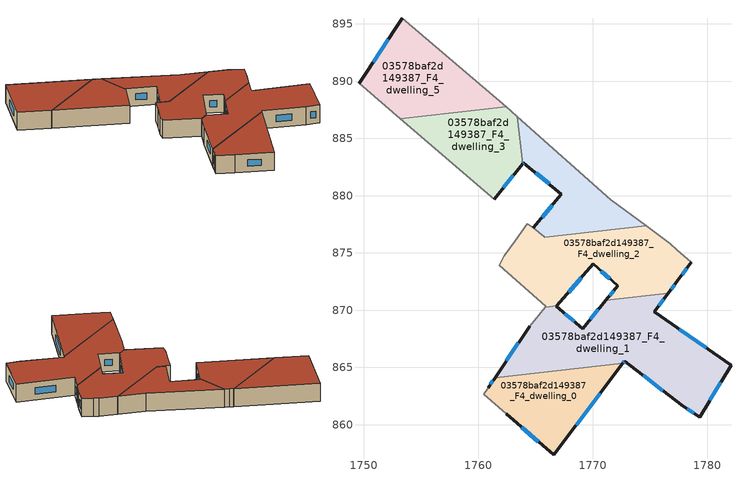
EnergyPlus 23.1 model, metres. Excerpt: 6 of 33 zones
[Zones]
03578baf2d149387_F4_dwelling_0
 floor to 03578baf2d149387_F3_dwelling_0 (EU_floor_Construction): 1772.65,865.35 1766.6,857.35 1762.46,860.95 1760.49,862.65 1760.88,863.23 1761.47,864.11 z12
 wall outside (EU_wall_Construction): 1761.47,864.11 1760.88,863.23 / 1762.46,860.95 1766.6,857.35 1772.65,865.35 z12:15
 wall to 03578baf2d149387_F4_dwelling_1 (EU_wall_Construction): 1772.65,865.35 1761.47,864.11 z12:15
 wall adiabatic (EU_wall_Construction): 1760.88,863.23 1760.49,862.65 1762.46,860.95 z12:15
 window (EU_Window_Construction): 1761.28,863.82 1761.07,863.51 / 1768.57,859.95 1770.68,862.75 / 1763.81,859.78 1765.26,858.52 z12.98:14.02
 roof outside (EU_roof_Construction): 1766.6,857.35 1772.65,865.35 1761.47,864.11 1760.88,863.23 1760.49,862.65 1762.46,860.95 z15
03578baf2d149387_F4_dwelling_1
 floor to 03578baf2d149387_F3_dwelling_1 (EU_floor_Construction): 1776.59,871.47 1775.39,869.87 1782.09,865.17 1779.35,860.65 1777.75,861.74 1772.79,865.54 1772.65,865.35 1761.47,864.11 1764.51,868.6 1765.85,870.28 1766.88,870.39 1766.84,870.35 1769.13,868.38 1771.16,870.87 z12
 wall outside (EU_wall_Construction): 1772.65,865.35 1772.79,865.54 1777.75,861.74 1779.35,860.65 1782.09,865.17 1775.39,869.87 1776.59,871.47 / 1764.51,868.6 1761.47,864.11 / 1771.16,870.87 1769.13,868.38 1766.84,870.35 1766.88,870.39 z12:15
 wall adiabatic (EU_wall_Construction): 1765.85,870.28 1764.51,868.6 z12:15
 wall to 03578baf2d149387_F4_dwelling_2 (EU_wall_Construction): 1766.88,870.39 1765.85,870.28 / 1776.59,871.47 1771.16,870.87 z12:15
 window (EU_Window_Construction): 1772.7,865.41 1772.75,865.48 / 1763.52,867.14 1762.46,865.57 / 1768.39,869.02 1767.59,869.71 / 1770.5,870.06 1769.79,869.19 / 1775.78,870.39 1776.2,870.95 / 1779.91,866.7 1777.57,868.34 / 1780.24,862.12 1781.2,863.7 / 1778.27,861.38 1778.83,861 / 1774.4,864.3 1776.14,862.97 z12.98:14.02
 roof outside (EU_roof_Construction): 1779.35,860.65 1782.09,865.17 1775.39,869.87 1776.59,871.47 1771.16,870.87 1769.13,868.38 1766.84,870.35 1766.88,870.39 1765.85,870.28 1764.51,868.6 1761.47,864.11 1772.65,865.35 1772.79,865.54 1777.75,861.74 z15
03578baf2d149387_F4_dwelling_2
 floor to 03578baf2d149387_F3_dwelling_2 (EU_floor_Construction): 1776.78,875.79 1777.36,875.28 1778.6,874.17 1777.44,872.61 1776.59,871.47 1771.16,870.87 1772.18,872.12 1770.05,874.04 1766.88,870.39 1765.85,870.28 1765.89,870.32 1761.84,873.9 1762.27,874.76 1763.22,876.08 1764.3,877.57 1764.81,877.18 1765.79,876.43 1765.8,876.37 1774.67,877.36 z12
 wall outside (EU_wall_Construction): 1766.88,870.39 1770.05,874.04 1772.18,872.12 1771.16,870.87 / 1776.59,871.47 1777.44,872.61 1778.6,874.17 z12:15
 wall adiabatic (EU_wall_Construction): 1764.81,877.18 1764.3,877.57 1763.22,876.08 1762.27,874.76 1761.84,873.9 1765.89,870.32 1765.85,870.28 / 1778.6,874.17 1777.36,875.28 1776.78,875.79 1774.67,877.36 z12:15
 wall to 03578baf2d149387_F4_dwelling_4 (EU_wall_Construction): 1774.67,877.36 1765.8,876.37 1765.8,876.42 / 1765.79,876.43 1764.81,877.18 z12:15
 window (EU_Window_Construction): 1770.74,873.41 1771.49,872.74 / 1767.91,871.58 1769.02,872.85 / 1777.82,873.11 1778.22,873.66 / 1776.87,871.84 1777.17,872.24 / 1771.85,871.71 1771.49,871.27 z12.98:14.02
 roof outside (EU_roof_Construction): 1776.59,871.47 1777.44,872.61 1778.6,874.17 1777.36,875.28 1776.78,875.79 1774.67,877.36 1765.8,876.37 1765.8,876.42 1764.81,877.18 1764.3,877.57 1763.22,876.08 1762.27,874.76 1761.84,873.9 1765.89,870.32 1765.85,870.28 1766.88,870.39 1770.05,874.04 1772.18,872.12 1771.16,870.87 z15
03578baf2d149387_F4_dwelling_3
 floor to 03578baf2d149387_F3_dwelling_3 (EU_floor_Construction): 1763.42,886.92 1763.88,882.79 1761.4,879.7 1753.21,886.72 1762.45,887.76 1762.85,887.42 z12
 wall outside (EU_wall_Construction): 1761.4,879.7 1763.88,882.79 z12:15
 wall adiabatic (EU_wall_Construction): 1753.21,886.72 1761.4,879.7 / 1763.42,886.92 1762.85,887.42 1762.45,887.76 z12:15
 wall to 03578baf2d149387_F4_dwelling_5 (EU_wall_Construction): 1762.45,887.76 1753.21,886.72 z12:15
 wall to 03578baf2d149387_F4_dwelling_4 (EU_wall_Construction): 1763.88,882.79 1763.42,886.92 z12:15
 window (EU_Window_Construction): 1762.21,880.7 1763.07,881.78 z12.98:14.02
 roof outside (EU_roof_Construction): 1761.4,879.7 1763.88,882.79 1763.42,886.92 1762.85,887.42 1762.45,887.76 1753.21,886.72 z15
03578baf2d149387_F4_dwelling_4
 floor to 03578baf2d149387_F3_dwelling_4 (EU_floor_Construction): 1771.57,879.67 1774.67,877.36 1765.8,876.37 1765.79,876.43 1764.81,877.18 1767.28,880.13 1763.96,882.9 1763.88,882.79 1763.42,886.92 z12
 wall outside (EU_wall_Construction): 1763.88,882.79 1763.96,882.9 1767.28,880.13 1764.81,877.18 z12:15
 wall adiabatic (EU_wall_Construction): 1774.67,877.36 1771.57,879.67 1763.42,886.92 z12:15
 window (EU_Window_Construction): 1765.04,882 1766.2,881.03 / 1763.9,882.82 1763.93,882.86 / 1766.48,879.17 1765.61,878.14 z12.98:14.02
 roof outside (EU_roof_Construction): 1774.67,877.36 1771.57,879.67 1763.42,886.92 1763.88,882.79 1763.96,882.9 1767.28,880.13 1764.81,877.18 1765.79,876.43 1765.8,876.37 z15
03578baf2d149387_F4_dwelling_5
 floor to 03578baf2d149387_F3_dwelling_5 (EU_floor_Construction): 1762.45,887.76 1753.21,886.72 1749.59,889.83 1753.37,895.52 z12
 wall outside (EU_wall_Construction): 1753.37,895.52 1749.59,889.83 z12:15
 wall adiabatic (EU_wall_Construction): 1762.45,887.76 1753.37,895.52 / 1749.59,889.83 1753.21,886.72 z12:15
 window (EU_Window_Construction): 1752.14,893.67 1750.82,891.68 z12.98:14.02
 roof outside (EU_roof_Construction): 1762.45,887.76 1753.37,895.52 1749.59,889.83 1753.21,886.72 z15
[Building]
EU S2 Campaign: North Axis=0; Terrain=City; Solar Distribution=FullExterior
[Site:Location]
Bologna: Latitude=44.5; Longitude=11.25; Time Zone=1; Elevation=37
[SizingPeriod:WeatherFileDays]
AnnualSizingPeriod: Begin Month=1; Begin Day of Month=1; End Month=12; End Day of Month=31; Day of Week for Start Day=Monday; Use Weather File Daylight Saving Period=No; Use Weather File Rain and Snow Indicators=No
[MATERIAL]
EU_InternalMass_Material: Roughness=MediumRough; Thickness=0.1; Conductivity=1; Density=1800; Specific Heat=900; Thermal Absorptance=0.9; Solar Absorptance=0.7; Visible Absorptance=0.7
[MATERIAL:NOMASS] Roughness=MediumRough; Thermal Absorptance=0.9; Solar Absorptance=0.7; Visible Absorptance=0.7
Name | Thermal Resistance
EU_wall_NoMass | 0.905828
EU_roof_NoMass | 0.37593
EU_floor_NoMass | 0.67114
[WINDOWMATERIAL:SIMPLEGLAZINGSYSTEM]
EU_Window_SimpleGlazing: UFactor=4.52486; Solar Heat Gain Coefficient=0.85; Visible Transmittance=0.85
[CONSTRUCTION]
EU_wall_Construction: EU_wall_NoMass
EU_roof_Construction: EU_roof_NoMass
EU_floor_Construction: EU_floor_NoMass
EU_Window_Construction: EU_Window_SimpleGlazing
EU_InternalMass_Construction: EU_InternalMass_Material
[ZONE] Type=1; Multiplier=1; Ceiling Height=autocalculate; Floor Area=autocalculate; Part of Total Floor Area=Yes
Name | Volume
03578baf2d149387_F4_dwelling_0 | 143.914
03578baf2d149387_F4_dwelling_1 | 299.446
03578baf2d149387_F4_dwelling_2 | 227.093
03578baf2d149387_F4_dwelling_3 | 140.555
03578baf2d149387_F4_dwelling_4 | 127.249
03578baf2d149387_F4_dwelling_5 | 170.147
[INTERNALMASS] Construction=EU_InternalMass_Construction
Name | Zone or ZoneList | Surface Area
03578baf2d149387_F4_dwelling_0_EU_InternalMass | 03578baf2d149387_F4_dwelling_0 | 47.9715
03578baf2d149387_F4_dwelling_1_EU_InternalMass | 03578baf2d149387_F4_dwelling_1 | 99.8137
03578baf2d149387_F4_dwelling_2_EU_InternalMass | 03578baf2d149387_F4_dwelling_2 | 75.6986
03578baf2d149387_F4_dwelling_3_EU_InternalMass | 03578baf2d149387_F4_dwelling_3 | 46.849
03578baf2d149387_F4_dwelling_4_EU_InternalMass | 03578baf2d149387_F4_dwelling_4 | 42.4166
03578baf2d149387_F4_dwelling_5_EU_InternalMass | 03578baf2d149387_F4_dwelling_5 | 56.7161
[OTHEREQUIPMENT] Fuel Type=Electricity; Design Level Calculation Method=Watts/Area; Power per Zone Floor Area=1; Fraction Latent=0; Fraction Radiant=0; Fraction Lost=0; Carbon Dioxide Generation Rate=0; EndUse Subcategory=EU_Step8_InternalGains
Name | Zone or ZoneList or Space or SpaceList | Schedule
EU_Step8_InternalGain_03578baf2d149387_F4_dwelling_0_f000 | 03578baf2d149387_F4_dwelling_0 | EU_Step8_GainSchedule_03578baf2d149387_F4_dwelling_0_f000
EU_Step8_InternalGain_03578baf2d149387_F4_dwelling_1_f000 | 03578baf2d149387_F4_dwelling_1 | EU_Step8_GainSchedule_03578baf2d149387_F4_dwelling_1_f000
EU_Step8_InternalGain_03578baf2d149387_F4_dwelling_2_f000 | 03578baf2d149387_F4_dwelling_2 | EU_Step8_GainSchedule_03578baf2d149387_F4_dwelling_2_f000
EU_Step8_InternalGain_03578baf2d149387_F4_dwelling_3_f000 | 03578baf2d149387_F4_dwelling_3 | EU_Step8_GainSchedule_03578baf2d149387_F4_dwelling_3_f000
EU_Step8_InternalGain_03578baf2d149387_F4_dwelling_4_f000 | 03578baf2d149387_F4_dwelling_4 | EU_Step8_GainSchedule_03578baf2d149387_F4_dwelling_4_f000
EU_Step8_InternalGain_03578baf2d149387_F4_dwelling_5_f000 | 03578baf2d149387_F4_dwelling_5 | EU_Step8_GainSchedule_03578baf2d149387_F4_dwelling_5_f000
[ZONEVENTILATION:DESIGNFLOWRATE] Schedule=EU_AlwaysOn; Design Flow Rate Calculation Method=AirChanges/Hour; Air Changes per Hour=0.73129; Ventilation Type=Natural; Fan Pressure Rise=0; Fan Total Efficiency=1; Constant Term Coefficient=1; Temperature Term Coefficient=0; Velocity Term Coefficient=0; Velocity Squared Term Coefficient=0; Minimum Indoor Temperature=-100; Maximum Indoor Temperature=100; Delta Temperature=-100; Minimum Outdoor Temperature=-100; Maximum Outdoor Temperature=100; Maximum Wind Speed=40
Name | Zone or ZoneList or Space or SpaceList
EU_ConstantAir_03578baf2d149387_F4_dwelling_0 | 03578baf2d149387_F4_dwelling_0
EU_ConstantAir_03578baf2d149387_F4_dwelling_1 | 03578baf2d149387_F4_dwelling_1
EU_ConstantAir_03578baf2d149387_F4_dwelling_2 | 03578baf2d149387_F4_dwelling_2
EU_ConstantAir_03578baf2d149387_F4_dwelling_3 | 03578baf2d149387_F4_dwelling_3
EU_ConstantAir_03578baf2d149387_F4_dwelling_4 | 03578baf2d149387_F4_dwelling_4
EU_ConstantAir_03578baf2d149387_F4_dwelling_5 | 03578baf2d149387_F4_dwelling_5
[HVACTEMPLATE:THERMOSTAT] Constant Heating Setpoint=20; Constant Cooling Setpoint=50
EU_HeatOnly_03578baf2d149387_F0_dwelling_0; EU_HeatOnly_03578baf2d149387_F0_dwelling_1; EU_HeatOnly_03578baf2d149387_F0_dwelling_2; EU_HeatOnly_03578baf2d149387_F0_dwelling_3; EU_HeatOnly_03578baf2d149387_F0_dwelling_4; EU_HeatOnly_03578baf2d149387_F0_dwelling_5; EU_HeatOnly_03578baf2d149387_F0_dwelling_6; EU_HeatOnly_03578baf2d149387_F1_dwelling_0; EU_HeatOnly_03578baf2d149387_F1_dwelling_1; EU_HeatOnly_03578baf2d149387_F1_dwelling_2; EU_HeatOnly_03578baf2d149387_F1_dwelling_3; EU_HeatOnly_03578baf2d149387_F1_dwelling_4; EU_HeatOnly_03578baf2d149387_F1_dwelling_5; EU_HeatOnly_03578baf2d149387_F1_dwelling_6; EU_HeatOnly_03578baf2d149387_F2_dwelling_0; EU_HeatOnly_03578baf2d149387_F2_dwelling_1; EU_HeatOnly_03578baf2d149387_F2_dwelling_2; EU_HeatOnly_03578baf2d149387_F2_dwelling_3; EU_HeatOnly_03578baf2d149387_F2_dwelling_4; EU_HeatOnly_03578baf2d149387_F2_dwelling_5; EU_HeatOnly_03578baf2d149387_F2_dwelling_6; EU_HeatOnly_03578baf2d149387_F3_dwelling_0; EU_HeatOnly_03578baf2d149387_F3_dwelling_1; EU_HeatOnly_03578baf2d149387_F3_dwelling_2; EU_HeatOnly_03578baf2d149387_F3_dwelling_3; EU_HeatOnly_03578baf2d149387_F3_dwelling_4; EU_HeatOnly_03578baf2d149387_F3_dwelling_5; EU_HeatOnly_03578baf2d149387_F4_dwelling_0; EU_HeatOnly_03578baf2d149387_F4_dwelling_1; EU_HeatOnly_03578baf2d149387_F4_dwelling_2; EU_HeatOnly_03578baf2d149387_F4_dwelling_3; EU_HeatOnly_03578baf2d149387_F4_dwelling_4; EU_HeatOnly_03578baf2d149387_F4_dwelling_5
[HVACTEMPLATE:ZONE:IDEALLOADSAIRSYSTEM] System Availability Schedule=EU_AlwaysOn; Maximum Heating Supply Air Temperature=50; Minimum Cooling Supply Air Temperature=13; Maximum Heating Supply Air Humidity Ratio=0.0156; Minimum Cooling Supply Air Humidity Ratio=0.0077; Heating Limit=NoLimit; Cooling Limit=NoLimit; Heating Availability Schedule=EU_AlwaysOn; Cooling Availability Schedule=EU_CoolingOff; Dehumidification Control Type=ConstantSensibleHeatRatio; Cooling Sensible Heat Ratio=0.7; Dehumidification Setpoint=60; Humidification Control Type=None; Humidification Setpoint=30; Outdoor Air Method=None; Outdoor Air Flow Rate per Person=0.00944; Outdoor Air Flow Rate per Zone Floor Area=0; Outdoor Air Flow Rate per Zone=0; Demand Controlled Ventilation Type=None; Outdoor Air Economizer Type=NoEconomizer; Heat Recovery Type=None; Sensible Heat Recovery Effectiveness=0.7; Latent Heat Recovery Effectiveness=0.65
Name | Template Thermostat
03578baf2d149387_F4_dwelling_0 | EU_HeatOnly_03578baf2d149387_F4_dwelling_0
03578baf2d149387_F4_dwelling_1 | EU_HeatOnly_03578baf2d149387_F4_dwelling_1
03578baf2d149387_F4_dwelling_2 | EU_HeatOnly_03578baf2d149387_F4_dwelling_2
03578baf2d149387_F4_dwelling_3 | EU_HeatOnly_03578baf2d149387_F4_dwelling_3
03578baf2d149387_F4_dwelling_4 | EU_HeatOnly_03578baf2d149387_F4_dwelling_4
03578baf2d149387_F4_dwelling_5 | EU_HeatOnly_03578baf2d149387_F4_dwelling_5
[SIZING:ZONE] Zone Cooling Design Supply Air Temperature Input Method=SupplyAirTemperature; Zone Cooling Design Supply Air Temperature=13; Zone Heating Design Supply Air Temperature Input Method=SupplyAirTemperature; Zone Heating Design Supply Air Temperature=50; Zone Cooling Design Supply Air Humidity Ratio=0.008; Zone Heating Design Supply Air Humidity Ratio=0.008; Cooling Design Air Flow Method=DesignDay; Cooling Design Air Flow Rate=0; Cooling Minimum Air Flow per Zone Floor Area=0.000762; Cooling Minimum Air Flow=0; Cooling Minimum Air Flow Fraction=0.2; Heating Design Air Flow Method=DesignDay; Heating Design Air Flow Rate=0; Heating Maximum Air Flow per Zone Floor Area=0.002032; Heating Maximum Air Flow=0.141576; Heating Maximum Air Flow Fraction=0.3; Account for Dedicated Outdoor Air System=No; Dedicated Outdoor Air System Control Strategy=NeutralSupplyAir; Dedicated Outdoor Air Low Setpoint Temperature for Design=autosize; Dedicated Outdoor Air High Setpoint Temperature for Design=autosize; Zone Load Sizing Method=Sensible Load Only No Latent Load; Zone Latent Cooling Design Supply Air Humidity Ratio Input Method=HumidityRatioDifference; Zone Cooling Design Supply Air Humidity Ratio Difference=0.005; Zone Latent Heating Design Supply Air Humidity Ratio Input Method=HumidityRatioDifference; Zone Humidification Design Supply Air Humidity Ratio Difference=0.005
03578baf2d149387_F4_dwelling_0; 03578baf2d149387_F4_dwelling_1; 03578baf2d149387_F4_dwelling_2; 03578baf2d149387_F4_dwelling_3; 03578baf2d149387_F4_dwelling_4; 03578baf2d149387_F4_dwelling_5
[SCHEDULE:CONSTANT]
Name | Hourly Value
EU_AlwaysOn | 1
EU_CoolingOff | 0
[SCHEDULE:FILE] Column Number=1; Rows to Skip at Top=0; Number of Hours of Data=8760; Column Separator=Comma; Interpolate to Timestep=No; Minutes per Item=60; Adjust Schedule for Daylight Savings=Yes
Name | File
EU_Step8_GainSchedule_03578baf2d149387_F4_dwelling_0_f000 | ../../schedules/03578baf2d149387/03578baf2d149387_F4_dwelling_0_f000_gain.csv
EU_Step8_GainSchedule_03578baf2d149387_F4_dwelling_1_f000 | ../../schedules/03578baf2d149387/03578baf2d149387_F4_dwelling_1_f000_gain.csv
EU_Step8_GainSchedule_03578baf2d149387_F4_dwelling_2_f000 | ../../schedules/03578baf2d149387/03578baf2d149387_F4_dwelling_2_f000_gain.csv
EU_Step8_GainSchedule_03578baf2d149387_F4_dwelling_3_f000 | ../../schedules/03578baf2d149387/03578baf2d149387_F4_dwelling_3_f000_gain.csv
EU_Step8_GainSchedule_03578baf2d149387_F4_dwelling_4_f000 | ../../schedules/03578baf2d149387/03578baf2d149387_F4_dwelling_4_f000_gain.csv
EU_Step8_GainSchedule_03578baf2d149387_F4_dwelling_5_f000 | ../../schedules/03578baf2d149387/03578baf2d149387_F4_dwelling_5_f000_gain.csv
